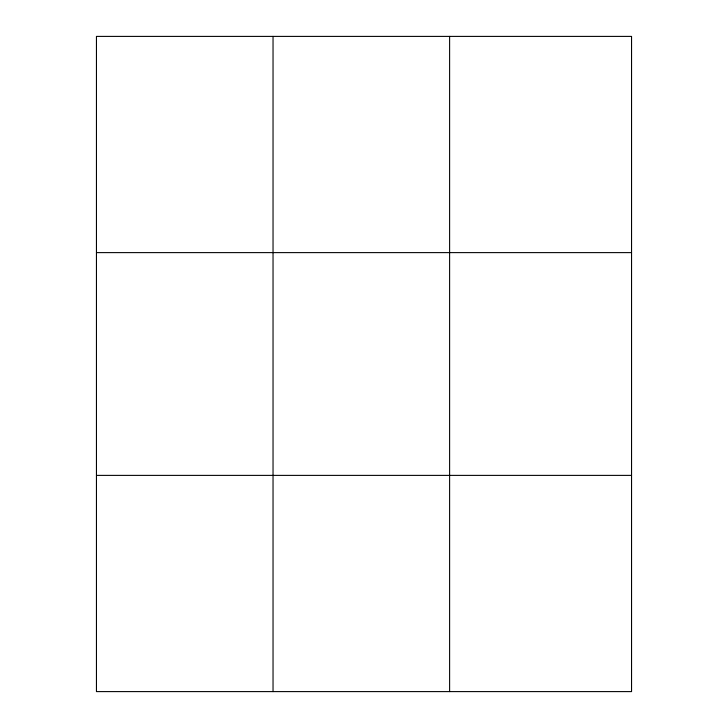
<?xml version="1.0" encoding="UTF-8"?>
<svg xmlns="http://www.w3.org/2000/svg" width="728" height="728" viewBox="0 0 728 728"><rect width="100%" height="100%" fill="white"/><g stroke="black" fill="none" stroke-linecap="round" stroke-linejoin="round"><path stroke-width="1.09" d="M273.036 36.4L273.036 691.6M449.613 36.4L449.613 691.6M96.451 252.616L631.549 252.616M96.451 475.384L631.549 475.384M631.549 669.978L631.549 691.6L96.451 691.6L96.451 36.4L631.549 36.4L631.549 669.978"/></g></svg>
